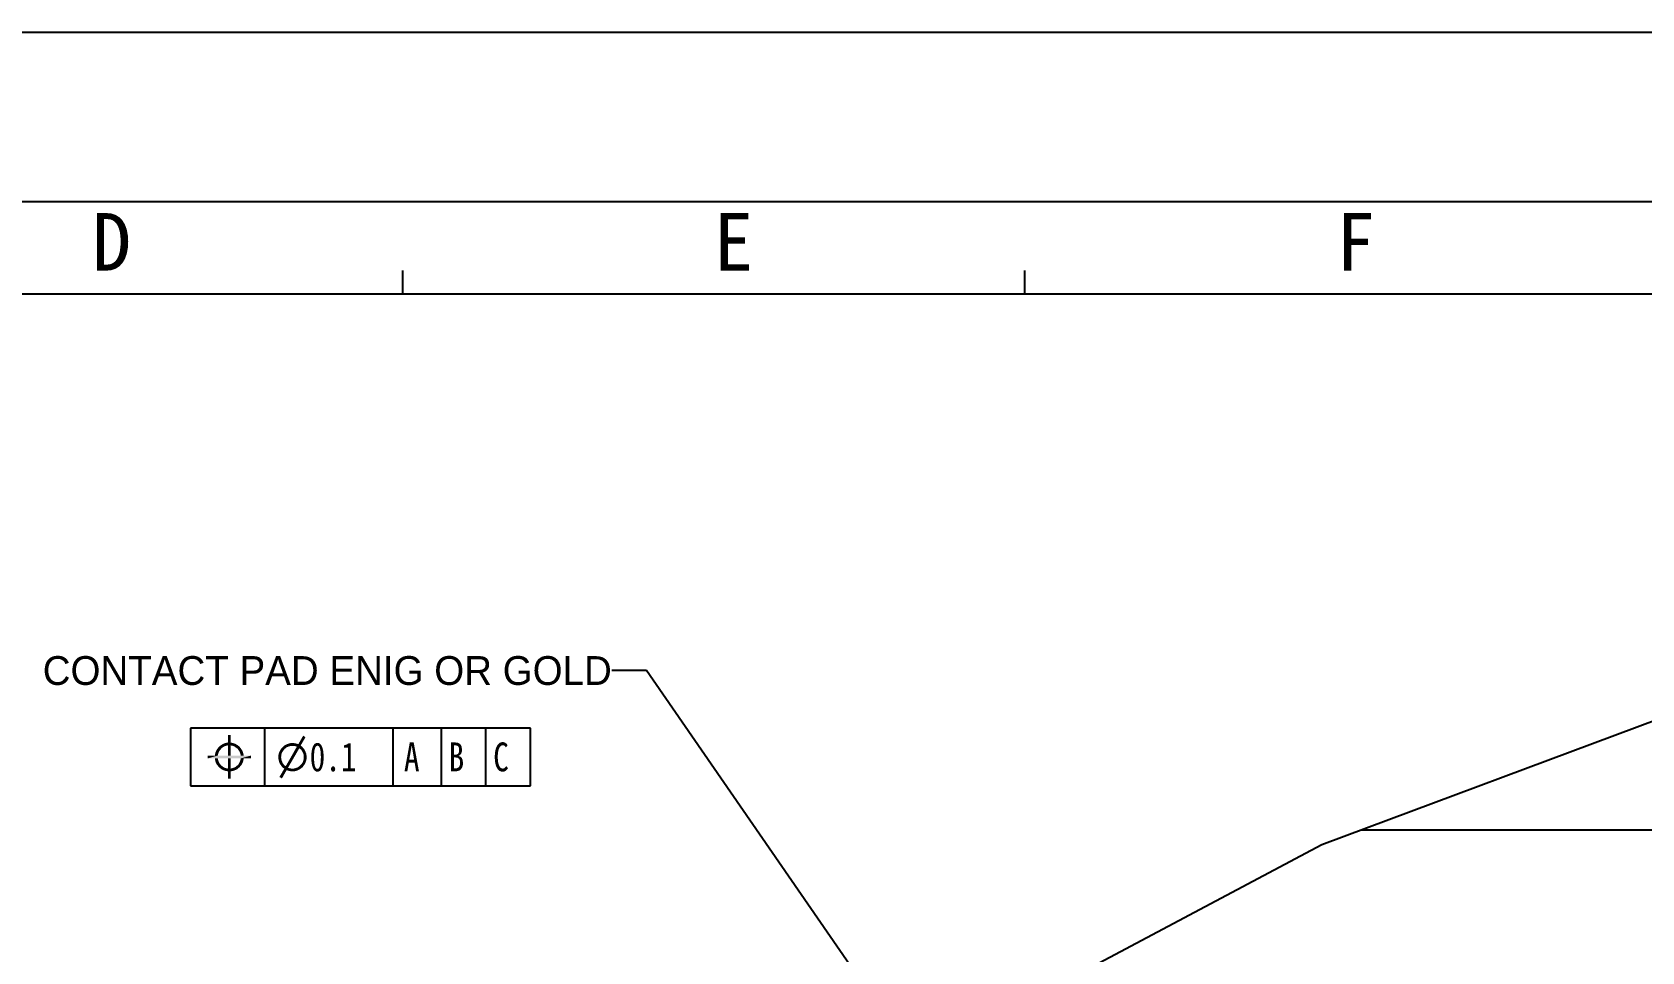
# Model space of a CAD drawing. Header units: millimetres. Extents: x 0 to 594, y 0 to 420.
# Drawn here: x 210.2 to 350, y 340.2 to 420 of the extents above; entities that cross this region are included whole.
import ezdxf

# ---------------------------------------------------------------- set-up
doc = ezdxf.new("R2010")
doc.units = ezdxf.units.MM
doc.header["$LTSCALE"] = 32.67
doc.layers.get('0').update_dxf_attribs({"linetype": 'CONTINUOUS'})
doc.styles.get("Standard").update_dxf_attribs({"font": 'txt', "width": 0.8})
doc.styles.add('TEXTSTYLE_2', font='txt')
doc.styles.add('TEXTSTYLE_8', font='ar_wgl__.ttf')
doc.dimstyles.get("Standard").update_dxf_attribs({"dimtxt": 2.5, "dimasz": 3, "dimexe": 1.5, "dimexo": 1.2, "dimtad": 1, "dimdsep": 46, "dimtxsty": 'STANDARD', "dimblk": '_FILLED', "dimblk1": '_FILLED', "dimblk2": '_FILLED', "dimcen": 0.09, "dimazin": 2, "dimtol": 1, "dimtp": 0.01, "dimtm": 0.01, "dimtfac": 1, "dimtofl": 0, "dimtmove": 0, "dimatfit": 3, "dimldrblk": '_FILLED', "dimfxl": 1, "dimtolj": 1, "dimarcsym": 0})

# ---------------------------------------------------------------- blocks, each defined once
blk = doc.blocks.new('_FILLED')
at = {"color": 0, "linetype": 'BYBLOCK'}
blk.add_solid([(0, 0), (-1, 0.167), (-1, -0.167)], dxfattribs=at)

msp = doc.modelspace()

# ---------------------------------------------------------------- linework, layer by layer
at = {"color": 7, "linetype": 'CONTINUOUS'}
for p, q in [((0, 420), (594, 420)), ((20.422, 405.309), (571.422, 405.309)), ((242.422, 397.309), (242.422, 399.309)), ((296.422, 397.309), (296.422, 399.309)), ((26.422, 397.309), (564.922, 397.309)), ((223.964, 359.613), (223.964, 354.613)), ((253.502, 359.613), (223.964, 359.613)), ((230.428, 354.613), (230.428, 359.613)), ((241.565, 354.613), (241.565, 359.613)), ((245.752, 354.613), (245.752, 359.613)), ((249.627, 354.613), (249.627, 359.613)), ((253.502, 354.613), (253.502, 359.613)), ((322.199, 349.496), (351.506, 360.432)), ((223.964, 354.613), (253.502, 354.613)), ((293.72, 334.401), (322.199, 349.496))]:
    msp.add_line(p, q, dxfattribs=at)
at = {"color": 3, "linetype": 'CONTINUOUS'}
msp.add_line((325.648, 350.783), (489.52, 350.783), dxfattribs=at)
at = {"color": 7, "linetype": 'CONTINUOUS'}
for points in [[(226.565, 357.724), (226.2, 357.633), (226.273, 357.761)], [(226.711, 357.888), (226.638, 357.815), (226.273, 357.761)], [(226.711, 357.888), (226.273, 357.761), (226.364, 357.888)], [(226.273, 357.761), (226.638, 357.815), (226.565, 357.724)], [(226.802, 357.961), (226.364, 357.888), (226.455, 357.998)], [(226.364, 357.888), (226.802, 357.961), (226.711, 357.888)], [(227.112, 358.089), (227.003, 358.053), (226.455, 357.998)], [(227.112, 358.089), (226.455, 357.998), (226.565, 358.089)], [(227.003, 358.053), (226.893, 358.016), (226.455, 357.998)], [(226.455, 357.998), (226.893, 358.016), (226.802, 357.961)], [(228.006, 358.162), (227.222, 358.107), (226.565, 358.089)], [(228.006, 358.162), (226.565, 358.089), (226.674, 358.162)], [(226.565, 358.089), (227.222, 358.107), (227.112, 358.089)], [(227.879, 358.235), (226.674, 358.162), (226.802, 358.235)], [(226.674, 358.162), (227.879, 358.235), (228.006, 358.162)], [(227.751, 358.29), (226.802, 358.235), (226.93, 358.29)], [(226.802, 358.235), (227.751, 358.29), (227.879, 358.235)], [(227.605, 358.326), (226.93, 358.29), (227.076, 358.326)], [(226.93, 358.29), (227.605, 358.326), (227.751, 358.29)], [(227.459, 358.363), (227.076, 358.326), (227.222, 358.363)], [(227.076, 358.326), (227.459, 358.363), (227.605, 358.326)], [(227.459, 359.001), (227.222, 358.363), (227.222, 359.001)], [(227.222, 358.363), (227.459, 359.001), (227.459, 358.363)], [(227.459, 358.107), (227.222, 358.107), (228.006, 358.162)], [(227.459, 358.107), (227.222, 357.231), (227.222, 358.107)], [(227.222, 357.231), (227.459, 358.107), (227.459, 357.231)], [(227.568, 358.089), (227.459, 358.107), (228.006, 358.162)], [(227.568, 358.089), (228.006, 358.162), (228.116, 358.089)], [(228.116, 358.089), (227.678, 358.053), (227.568, 358.089)], [(227.787, 358.016), (227.678, 358.053), (228.116, 358.089)], [(227.787, 358.016), (228.116, 358.089), (228.225, 357.998)], [(228.225, 357.998), (227.879, 357.943), (227.787, 358.016)], [(227.97, 357.888), (227.879, 357.943), (228.225, 357.998)], [(227.97, 357.888), (228.225, 357.998), (228.317, 357.888)], [(228.317, 357.888), (228.061, 357.815), (227.97, 357.888)], [(228.061, 357.815), (228.317, 357.888), (228.408, 357.761)], [(228.408, 357.761), (228.134, 357.724), (228.061, 357.815)], [(228.189, 357.633), (228.134, 357.724), (228.408, 357.761)], [(228.189, 357.633), (228.408, 357.761), (228.481, 357.633)], [(232.132, 357.779), (231.767, 357.706), (231.859, 357.834)], [(231.767, 357.706), (232.132, 357.779), (232.059, 357.688)], [(232.333, 357.943), (231.859, 357.834), (231.968, 357.961)], [(232.333, 357.943), (232.224, 357.87), (231.859, 357.834)], [(231.859, 357.834), (232.224, 357.87), (232.132, 357.779)], [(232.698, 358.071), (232.57, 358.034), (231.968, 357.961)], [(232.698, 358.071), (231.968, 357.961), (232.078, 358.071)], [(232.57, 358.034), (232.461, 357.998), (231.968, 357.961)], [(231.968, 357.961), (232.461, 357.998), (232.333, 357.943)], [(233.537, 358.089), (232.078, 358.071), (232.205, 358.144)], [(232.698, 358.071), (232.078, 358.071), (233.537, 358.089)], [(233.337, 358.217), (232.205, 358.144), (232.351, 358.217)], [(233.537, 358.089), (232.205, 358.144), (233.337, 358.217)], [(233.428, 357.87), (232.242, 356.301), (233.209, 357.998)], [(232.242, 356.301), (233.428, 357.87), (232.443, 356.173)], [(233.209, 358.253), (232.351, 358.217), (232.516, 358.272)], [(232.351, 358.217), (233.209, 358.253), (233.337, 358.217)], [(232.953, 358.308), (233.081, 358.29), (232.516, 358.272)], [(232.953, 358.308), (232.516, 358.272), (232.662, 358.308)], [(232.516, 358.272), (233.081, 358.29), (233.209, 358.253)], [(232.662, 358.308), (232.826, 358.326), (232.953, 358.308)], [(232.826, 358.071), (232.698, 358.071), (233.537, 358.089)], [(232.935, 358.071), (232.826, 358.071), (233.537, 358.089)], [(233.026, 358.053), (232.935, 358.071), (233.537, 358.089)], [(233.118, 358.034), (233.026, 358.053), (233.537, 358.089)], [(233.209, 357.998), (233.118, 358.034), (233.537, 358.089)], [(233.209, 357.998), (233.537, 358.089), (233.665, 357.998)], [(233.209, 357.998), (233.665, 357.998), (233.428, 357.87)], [(233.957, 358.819), (233.337, 358.217), (233.756, 358.947)], [(233.337, 358.217), (233.957, 358.819), (233.537, 358.089)], [(233.665, 357.998), (233.756, 357.888), (233.428, 357.87)], [(233.501, 357.797), (233.428, 357.87), (233.756, 357.888)], [(233.501, 357.797), (233.756, 357.888), (233.848, 357.779)], [(233.848, 357.779), (233.592, 357.724), (233.501, 357.797)], [(233.592, 357.724), (233.848, 357.779), (233.921, 357.651)], [(228.59, 357.231), (229.229, 357.231), (225.452, 356.976)], [(228.335, 357.231), (228.59, 357.231), (225.452, 356.976)], [(227.459, 357.231), (228.335, 357.231), (225.452, 356.976)], [(227.222, 357.231), (227.459, 357.231), (225.452, 356.976)], [(226.346, 357.231), (227.222, 357.231), (225.452, 356.976)], [(226.09, 357.231), (226.346, 357.231), (225.452, 356.976)], [(226.09, 357.231), (225.452, 356.976), (225.452, 357.231)], [(226.09, 356.976), (225.452, 356.976), (229.229, 357.231)], [(226.364, 357.341), (226.09, 357.231), (226.109, 357.359)], [(226.09, 357.231), (226.364, 357.341), (226.346, 357.231)], [(226.346, 356.976), (226.09, 356.976), (229.229, 357.231)], [(226.346, 356.976), (226.109, 356.83), (226.09, 356.976)], [(226.4, 357.432), (226.109, 357.359), (226.145, 357.505)], [(226.109, 357.359), (226.4, 357.432), (226.364, 357.341)], [(226.346, 356.976), (226.364, 356.866), (226.109, 356.83)], [(226.109, 356.83), (226.364, 356.866), (226.4, 356.757)], [(226.4, 356.757), (226.145, 356.684), (226.109, 356.83)], [(226.492, 357.633), (226.437, 357.542), (226.145, 357.505)], [(226.492, 357.633), (226.145, 357.505), (226.2, 357.633)], [(226.145, 357.505), (226.437, 357.542), (226.4, 357.432)], [(226.145, 356.684), (226.4, 356.757), (226.437, 356.666)], [(226.437, 356.666), (226.2, 356.556), (226.145, 356.684)], [(226.2, 357.633), (226.565, 357.724), (226.492, 357.633)], [(226.2, 356.556), (226.437, 356.666), (226.492, 356.556)], [(226.492, 356.556), (226.273, 356.428), (226.2, 356.556)], [(226.492, 356.556), (226.565, 356.465), (226.273, 356.428)], [(226.273, 356.428), (226.565, 356.465), (226.638, 356.392)], [(226.638, 356.392), (226.364, 356.319), (226.273, 356.428)], [(227.222, 356.976), (226.346, 356.976), (229.229, 357.231)], [(226.364, 356.319), (226.638, 356.392), (226.711, 356.319)], [(227.459, 356.976), (227.222, 356.976), (229.229, 357.231)], [(227.459, 356.976), (227.222, 356.1), (227.222, 356.976)], [(227.222, 356.1), (227.459, 356.976), (227.459, 356.1)], [(228.335, 356.976), (227.459, 356.976), (229.229, 357.231)], [(227.97, 356.319), (228.061, 356.392), (228.408, 356.428)], [(227.97, 356.319), (228.408, 356.428), (228.317, 356.319)], [(228.408, 356.428), (228.061, 356.392), (228.134, 356.465)], [(228.481, 356.556), (228.134, 356.465), (228.189, 356.556)], [(228.134, 356.465), (228.481, 356.556), (228.408, 356.428)], [(228.481, 357.633), (228.244, 357.542), (228.189, 357.633)], [(228.189, 356.556), (228.244, 356.666), (228.536, 356.684)], [(228.189, 356.556), (228.536, 356.684), (228.481, 356.556)], [(228.244, 357.542), (228.481, 357.633), (228.536, 357.505)], [(228.536, 357.505), (228.28, 357.432), (228.244, 357.542)], [(228.536, 356.684), (228.244, 356.666), (228.28, 356.757)], [(228.28, 357.432), (228.536, 357.505), (228.572, 357.359)], [(228.572, 357.359), (228.317, 357.341), (228.28, 357.432)], [(228.572, 356.83), (228.28, 356.757), (228.317, 356.866)], [(228.28, 356.757), (228.572, 356.83), (228.536, 356.684)], [(228.335, 357.231), (228.317, 357.341), (228.572, 357.359)], [(228.59, 356.976), (228.317, 356.866), (228.335, 356.976)], [(228.317, 356.866), (228.59, 356.976), (228.572, 356.83)], [(228.335, 357.231), (228.572, 357.359), (228.59, 357.231)], [(228.59, 356.976), (228.335, 356.976), (229.229, 357.231)], [(228.59, 356.976), (229.229, 357.231), (229.229, 356.976)], [(231.877, 357.341), (231.603, 357.25), (231.64, 357.414)], [(231.603, 357.25), (231.877, 357.341), (231.859, 357.213)], [(231.859, 357.213), (231.603, 357.085), (231.603, 357.25)], [(231.603, 357.085), (231.859, 357.213), (231.84, 357.085)], [(231.84, 357.085), (231.859, 356.976), (231.603, 356.939)], [(231.84, 357.085), (231.603, 356.939), (231.603, 357.085)], [(231.603, 356.939), (231.859, 356.976), (231.877, 356.848)], [(231.877, 356.848), (231.64, 356.793), (231.603, 356.939)], [(231.913, 357.469), (231.64, 357.414), (231.694, 357.56)], [(231.64, 357.414), (231.913, 357.469), (231.877, 357.341)], [(231.64, 356.793), (231.877, 356.848), (231.913, 356.739)], [(231.913, 356.739), (231.676, 356.647), (231.64, 356.793)], [(231.676, 356.647), (231.913, 356.739), (231.95, 356.647)], [(231.95, 356.647), (231.731, 356.52), (231.676, 356.647)], [(232.059, 357.688), (231.694, 357.56), (231.767, 357.706)], [(232.059, 357.688), (231.986, 357.578), (231.694, 357.56)], [(231.694, 357.56), (231.986, 357.578), (231.913, 357.469)], [(231.95, 356.647), (232.005, 356.538), (231.731, 356.52)], [(231.731, 356.52), (232.005, 356.538), (232.078, 356.447)], [(232.078, 356.447), (231.822, 356.392), (231.731, 356.52)], [(231.822, 356.392), (232.078, 356.447), (232.151, 356.374)], [(232.151, 356.374), (231.895, 356.282), (231.822, 356.392)], [(232.151, 356.374), (232.242, 356.301), (231.895, 356.282)], [(233.318, 356.228), (233.428, 356.301), (233.793, 356.337)], [(233.318, 356.228), (233.793, 356.337), (233.702, 356.209)], [(233.793, 356.337), (233.428, 356.301), (233.519, 356.392)], [(233.884, 356.465), (233.519, 356.392), (233.61, 356.483)], [(233.519, 356.392), (233.884, 356.465), (233.793, 356.337)], [(233.921, 357.651), (233.647, 357.633), (233.592, 357.724)], [(233.61, 356.483), (233.683, 356.593), (233.957, 356.611)], [(233.61, 356.483), (233.957, 356.611), (233.884, 356.465)], [(233.702, 357.523), (233.647, 357.633), (233.921, 357.651)], [(233.957, 356.611), (233.683, 356.593), (233.738, 356.702)], [(233.702, 357.523), (233.921, 357.651), (233.975, 357.523)], [(233.975, 357.523), (233.756, 357.432), (233.702, 357.523)], [(234.012, 356.757), (233.738, 356.702), (233.775, 356.83)], [(233.738, 356.702), (234.012, 356.757), (233.957, 356.611)], [(233.756, 357.432), (233.975, 357.523), (234.03, 357.377)], [(234.03, 357.377), (233.793, 357.323), (233.756, 357.432)], [(234.048, 356.921), (233.775, 356.83), (233.811, 356.958)], [(233.775, 356.83), (234.048, 356.921), (234.012, 356.757)], [(233.793, 357.323), (234.03, 357.377), (234.048, 357.231)], [(234.048, 357.231), (233.811, 357.195), (233.793, 357.323)], [(233.811, 357.085), (233.811, 357.195), (234.048, 357.231)], [(233.811, 357.085), (234.048, 357.231), (234.048, 357.085)], [(234.048, 357.085), (233.811, 356.958), (233.811, 357.085)], [(233.811, 356.958), (234.048, 357.085), (234.048, 356.921)], [(226.711, 356.319), (226.455, 356.209), (226.364, 356.319)], [(226.711, 356.319), (226.802, 356.246), (226.455, 356.209)], [(226.455, 356.209), (226.802, 356.246), (226.893, 356.191)], [(226.893, 356.191), (226.565, 356.118), (226.455, 356.209)], [(226.893, 356.191), (227.003, 356.155), (226.565, 356.118)], [(226.565, 356.118), (227.003, 356.155), (227.112, 356.118)], [(227.112, 356.118), (226.674, 356.027), (226.565, 356.118)], [(227.112, 356.118), (227.222, 356.1), (226.674, 356.027)], [(226.674, 356.027), (227.459, 356.1), (228.116, 356.118)], [(226.674, 356.027), (228.116, 356.118), (228.006, 356.027)], [(227.222, 356.1), (227.459, 356.1), (226.674, 356.027)], [(228.006, 356.027), (226.802, 355.972), (226.674, 356.027)], [(226.802, 355.972), (228.006, 356.027), (227.879, 355.972)], [(227.879, 355.972), (226.93, 355.918), (226.802, 355.972)], [(226.93, 355.918), (227.879, 355.972), (227.751, 355.918)], [(227.751, 355.918), (227.076, 355.881), (226.93, 355.918)], [(227.076, 355.881), (227.751, 355.918), (227.605, 355.881)], [(227.605, 355.881), (227.222, 355.863), (227.076, 355.881)], [(227.222, 355.863), (227.605, 355.881), (227.459, 355.863)], [(227.459, 355.863), (227.222, 355.224), (227.222, 355.863)], [(227.222, 355.224), (227.459, 355.863), (227.459, 355.224)], [(228.116, 356.118), (227.459, 356.1), (227.568, 356.118)], [(227.568, 356.118), (227.678, 356.155), (228.225, 356.209)], [(227.568, 356.118), (228.225, 356.209), (228.116, 356.118)], [(227.678, 356.155), (227.787, 356.191), (228.225, 356.209)], [(228.225, 356.209), (227.787, 356.191), (227.879, 356.246)], [(228.317, 356.319), (227.879, 356.246), (227.97, 356.319)], [(227.879, 356.246), (228.317, 356.319), (228.225, 356.209)], [(232.315, 355.954), (231.694, 355.37), (232.114, 356.082)], [(231.694, 355.37), (232.315, 355.954), (231.913, 355.242)], [(232.005, 356.173), (231.895, 356.282), (232.242, 356.301)], [(232.443, 356.173), (232.005, 356.173), (232.242, 356.301)], [(232.443, 356.173), (232.114, 356.082), (232.005, 356.173)], [(232.443, 356.173), (232.534, 356.137), (232.114, 356.082)], [(232.534, 356.137), (232.625, 356.118), (232.114, 356.082)], [(232.625, 356.118), (232.735, 356.1), (232.114, 356.082)], [(232.826, 356.1), (232.953, 356.1), (232.114, 356.082)], [(232.735, 356.1), (232.826, 356.1), (232.114, 356.082)], [(233.446, 356.027), (232.114, 356.082), (232.953, 356.1)], [(232.114, 356.082), (233.446, 356.027), (232.315, 355.954)], [(232.315, 355.954), (233.446, 356.027), (233.3, 355.954)], [(233.3, 355.954), (232.443, 355.918), (232.315, 355.954)], [(232.443, 355.918), (233.3, 355.954), (233.154, 355.899)], [(233.154, 355.899), (232.57, 355.881), (232.443, 355.918)], [(232.698, 355.863), (232.57, 355.881), (233.154, 355.899)], [(232.826, 355.863), (232.698, 355.863), (233.154, 355.899)], [(232.826, 355.863), (233.154, 355.899), (232.99, 355.863)], [(233.574, 356.118), (232.953, 356.1), (233.081, 356.137)], [(232.953, 356.1), (233.574, 356.118), (233.446, 356.027)], [(233.081, 356.137), (233.209, 356.173), (233.702, 356.209)], [(233.081, 356.137), (233.702, 356.209), (233.574, 356.118)], [(233.702, 356.209), (233.209, 356.173), (233.318, 356.228)]]:
    msp.add_solid(points, dxfattribs=at)

# ---------------------------------------------------------------- texts
at = {"color": 7, "linetype": 'CONTINUOUS', "width": 0.8}
for s, p in [('0.1', (234.315, 355.863)), ('A', (242.502, 355.863)), ('B', (246.377, 355.863)), ('C', (250.252, 355.863))]:
    msp.add_text(s, height=2.5, dxfattribs=at).set_placement(p)
at = {"color": 7, "linetype": 'CONTINUOUS', "line_spacing_factor": 0.9}
for s, insert, char_height, width, attachment_point, style in [('D', (215.422, 404.309), 5, 5, 1, 'TEXTSTYLE_2'), ('E', (269.422, 404.309), 5, 5, 1, 'TEXTSTYLE_2'), ('F', (323.422, 404.309), 5, 5, 1, 'TEXTSTYLE_2'), ('CONTACT PAD ENIG OR GOLD', (260.553, 365.857), 2.5, 51.52416, 3, 'TEXTSTYLE_8')]:
    msp.add_mtext(s, dxfattribs=dict(at, insert=insert, char_height=char_height, width=width, attachment_point=attachment_point, style=style))

# ---------------------------------------------------------------- leaders
at = {"color": 7, "linetype": 'CONTINUOUS'}
msp.add_leader([(310.639, 296.556), (263.553, 364.607), (260.553, 364.607)], dimstyle='STANDARD', override={"dimtad": 0}, dxfattribs=at)

doc.saveas('drawing.dxf')
